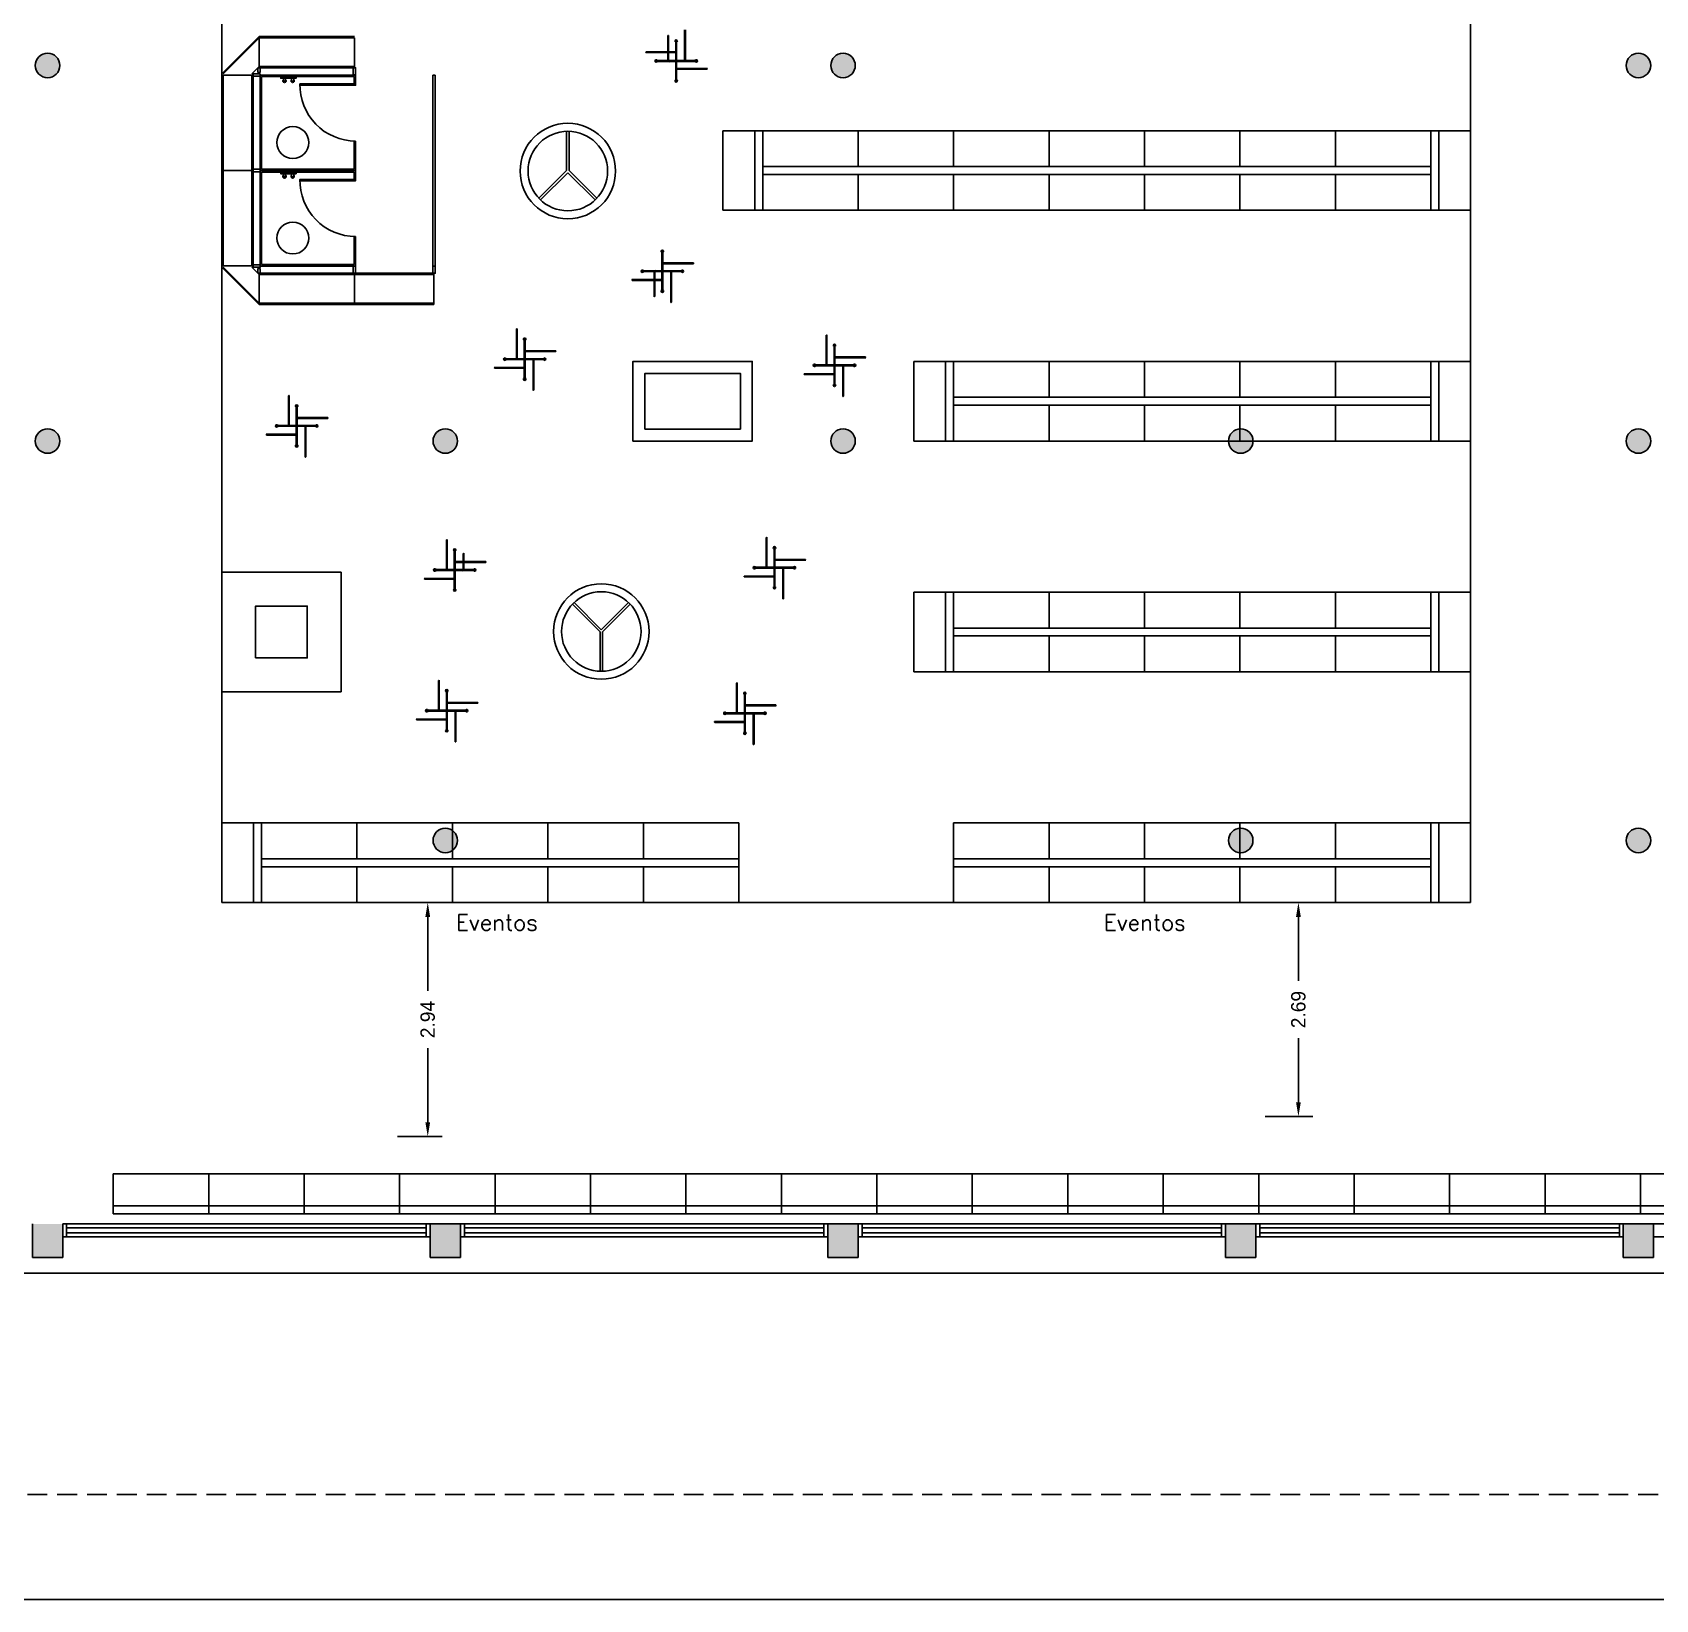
# Model space of a CAD drawing. Header units: metres. Extents: x 95 to 486, y 2972 to 3465.
# Drawn here: x 186.04 to 206.44, y 3355.38 to 3375.08 of the extents above; entities that cross this region are included whole.
import ezdxf

# ---------------------------------------------------------------- set-up
doc = ezdxf.new("R2010")
doc.units = ezdxf.units.M
doc.linetypes.add('HIDDEN', pattern=[0.375, 0.25, -0.125])
for name, color, linetype in [('0_MUROS', 7, 'Continuous'), ('0_PUERTAS-VENTANAS', 3, 'Continuous'), ('C_COTAS', 5, 'Continuous'), ('E_GONDOLAS', 1, 'Continuous'), ('T_TEXTOS', 3, 'Continuous')]:
    doc.layers.add(name, color=color, linetype=linetype)
doc.styles.add('ROMANS', font='romans.shx', dxfattribs={"width": 0.8, "height": 0.15})
doc.dimstyles.new('STANDARD$0', dxfattribs={"dimtxt": 0.2, "dimasz": 0.18, "dimexe": 0.18, "dimexo": 0.0625, "dimgap": 0.09, "dimtad": 0, "dimzin": 0, "dimdsep": 46, "dimtxsty": 'ROMANS', "dimblk": 'OBLIQUE', "dimsah": 1, "dimcen": 0.09, "dimse1": 1, "dimse2": 1, "dimadec": 0, "dimazin": 0, "dimtfac": 1, "dimtofl": 0, "dimtmove": 0, "dimatfit": 3, "dimldrblk": 'OBLIQUE', "dimfxl": 1, "dimtolj": 1, "dimtzin": 0, "dimarcsym": 0})

# ---------------------------------------------------------------- blocks, each defined once
blk = doc.blocks.new('MM1200360')
for p, q in [((-483, 1215), (-483, 15)), ((-105, 1215), (-483, 1215)), ((-465, 1215), (-465, 15)), ((-105, 15), (-105, 1215)), ((-483, 15), (-105, 15))]:
    blk.add_line(p, q)
for points in [[(0, 1200), (-90, 1200), (-90, 1230), (0, 1230)], [(-105, 15), (-90, 15), (-90, 1215), (-105, 1215)], [(0, 0), (-90, 0), (-90, 30), (0, 30)]]:
    blk.add_lwpolyline(points, close=True)
blk = doc.blocks.new('*D278')
at = {"layer": 'C_COTAS', "color": 0, "lineweight": -2, "transparency": 16777216}
for p, q in [((190.628, 3364.144), (191.188, 3364.144)), ((191.008, 3363.964), (191.008, 3363.034)), ((191.008, 3361.384), (191.008, 3362.314)), ((190.628, 3361.204), (191.188, 3361.204))]:
    blk.add_line(p, q, dxfattribs=at)
at = {"layer": 'C_COTAS', "color": 0, "transparency": 16777216}
for points in [[(190.978, 3363.964), (191.038, 3363.964), (191.008, 3364.144)], [(190.978, 3361.384), (191.038, 3361.384), (191.008, 3361.204)]]:
    blk.add_solid(points, dxfattribs=at)
at = {"layer": 'DEFPOINTS', "color": 0, "transparency": 16777216}
for p in [(190.565, 3364.144), (190.565, 3361.204), (191.008, 3361.204)]:
    blk.add_point(p, dxfattribs=at)
at = {"layer": 'C_COTAS', "color": 0, "transparency": 16777216, "insert": (191.008, 3362.674), "char_height": 0.18, "attachment_point": 5, "rotation": 90}
blk.add_mtext('\\A1;2.94', dxfattribs=at)
blk = doc.blocks.new('*D279')
at = {"layer": 'C_COTAS', "color": 0, "lineweight": -2, "transparency": 16777216}
for p, q in [((201.537, 3364.144), (202.134, 3364.144)), ((201.954, 3363.964), (201.954, 3363.159)), ((201.954, 3361.634), (201.954, 3362.439)), ((201.537, 3361.454), (202.134, 3361.454))]:
    blk.add_line(p, q, dxfattribs=at)
at = {"layer": 'C_COTAS', "color": 0, "transparency": 16777216}
for points in [[(201.924, 3363.964), (201.984, 3363.964), (201.954, 3364.144)], [(201.924, 3361.634), (201.984, 3361.634), (201.954, 3361.454)]]:
    blk.add_solid(points, dxfattribs=at)
at = {"layer": 'DEFPOINTS', "color": 0, "transparency": 16777216}
for p in [(201.475, 3364.144), (201.954, 3364.144), (201.475, 3361.454)]:
    blk.add_point(p, dxfattribs=at)
at = {"layer": 'C_COTAS', "color": 0, "transparency": 16777216, "insert": (201.954, 3362.799), "char_height": 0.18, "attachment_point": 5, "rotation": 90}
blk.add_mtext('\\A1;2.69', dxfattribs=at)

msp = doc.modelspace()

# ---------------------------------------------------------------- hatches: boundary and pattern name
at = {"layer": '0_MUROS'}
h = msp.add_hatch(color=256, dxfattribs=at)
h.paths.add_polyline_path([(196.0746, 3374.6645, 1), (196.3826, 3374.6645, 1)])
h.paths.add_polyline_path([(206.0746, 3374.6645, 1), (206.3826, 3374.6645, 1)])
h.paths.add_polyline_path([(206.5086, 3379.7145), (206.1986, 3379.7145), (206.1986, 3379.3845), (206.5086, 3379.3845)])
h = msp.add_hatch(color=256, dxfattribs=at)
h.paths.add_polyline_path([(186.0746, 3369.9445, 1), (186.3826, 3369.9445, 1)])
h.paths.add_polyline_path([(186.0746, 3374.6645, 1), (186.3826, 3374.6645, 1)])
h.paths.add_polyline_path([(191.0746, 3369.9445, 1), (191.3826, 3369.9445, 1)])
h.paths.add_polyline_path([(196.0746, 3369.9445, 1), (196.3826, 3369.9445, 1)])
h = msp.add_hatch(color=256, dxfattribs=at)
h.paths.add_polyline_path([(191.3186, 3365.0494, 0.6113715), (191.0746, 3364.9245, 0.6113715), (191.3186, 3364.7995)])
h.paths.add_polyline_path([(201.2186, 3365.0781, 0.3953067), (201.0746, 3364.9245, 0.3953067), (201.2186, 3364.7708)])
h.paths.add_polyline_path([(191.3186, 3365.0494), (191.3186, 3364.7995, 0.2411787), (191.3826, 3364.9245, 0.2411787)])
h.paths.add_polyline_path([(201.2186, 3365.0781), (201.2186, 3364.7708, 0.4333766), (201.3826, 3364.9245, 0.4333766)])
h.paths.add_polyline_path([(201.3826, 3369.9445), (201.0746, 3369.9445, 1)])
h.paths.add_polyline_path([(206.0746, 3369.9445, 1), (206.3826, 3369.9445, 1)])
h.paths.add_polyline_path([(201.2186, 3370.0981), (201.2186, 3369.9445), (201.3826, 3369.9445, 0.4333766)])
h.paths.add_polyline_path([(206.3826, 3364.9245, 1), (206.0746, 3364.9245, 1)])
h.paths.add_polyline_path([(201.2186, 3370.0981, 0.3953067), (201.0746, 3369.9445), (201.2186, 3369.9445)])
h = msp.add_hatch(color=256, dxfattribs=at)
h.paths.add_polyline_path([(186.4186, 3360.1045), (186.0386, 3360.1045), (186.0386, 3359.6845), (186.4186, 3359.6845)])
h.paths.add_polyline_path([(191.4186, 3360.1045), (191.0386, 3360.1045), (191.0386, 3359.6845), (191.4186, 3359.6845)])
h.paths.add_polyline_path([(196.4186, 3360.1045), (196.0386, 3360.1045), (196.0386, 3359.6845), (196.4186, 3359.6845)])
h.paths.add_polyline_path([(201.4186, 3360.1045), (201.0386, 3360.1045), (201.0386, 3359.6845), (201.4186, 3359.6845)])
h.paths.add_polyline_path([(206.4186, 3360.1045), (206.0386, 3360.1045), (206.0386, 3359.6845), (206.4186, 3359.6845)])

# ---------------------------------------------------------------- linework, layer by layer
at = {"layer": '0_MUROS', "color": 5}
for p, q in [((188.4186, 3382.5445), (188.4186, 3364.1445)), ((204.1186, 3382.5445), (204.1186, 3364.1445)), ((204.1186, 3364.1445), (188.4186, 3364.1445))]:
    msp.add_line(p, q, dxfattribs=at)
at = {"layer": '0_MUROS'}
for p, q in [((186.0386, 3359.6845), (186.0386, 3360.1045)), ((186.4186, 3359.6845), (186.4186, 3360.1045)), ((186.4686, 3359.9445), (186.4686, 3360.1045)), ((190.9886, 3359.9445), (190.9886, 3360.1045)), ((191.0386, 3360.1045), (191.4186, 3360.1045)), ((191.0386, 3359.6845), (191.0386, 3360.1045)), ((191.4186, 3359.6845), (191.4186, 3360.1045)), ((191.4686, 3359.9445), (191.4686, 3360.1045)), ((195.9886, 3359.9445), (195.9886, 3360.1045)), ((196.0386, 3360.1045), (196.4186, 3360.1045)), ((196.0386, 3359.6845), (196.0386, 3360.1045)), ((196.4186, 3359.6845), (196.4186, 3360.1045)), ((196.4686, 3359.9445), (196.4686, 3360.1045)), ((200.9886, 3359.9445), (200.9886, 3360.1045)), ((201.0386, 3360.1045), (201.4186, 3360.1045)), ((201.0386, 3359.6845), (201.0386, 3360.1045)), ((201.4186, 3359.6845), (201.4186, 3360.1045)), ((201.4686, 3359.9445), (201.4686, 3360.1045)), ((205.9886, 3359.9445), (205.9886, 3360.1045)), ((206.0386, 3360.1045), (206.4186, 3360.1045)), ((206.0386, 3359.6845), (206.0386, 3360.1045)), ((206.4186, 3359.6845), (206.4186, 3360.1045)), ((186.0386, 3359.6845), (186.4186, 3359.6845)), ((191.0386, 3359.6845), (191.4186, 3359.6845)), ((196.0386, 3359.6845), (196.4186, 3359.6845)), ((201.0386, 3359.6845), (201.4186, 3359.6845)), ((206.0386, 3359.6845), (206.4186, 3359.6845))]:
    msp.add_line(p, q, dxfattribs=at)
at = {"layer": '0_MUROS', "color": 2}
msp.add_line((171.4886, 3359.4845), (211.1986, 3359.4845), dxfattribs=at)
at = {"layer": '0_MUROS', "color": 2, "linetype": 'HIDDEN'}
msp.add_line((169.8505, 3356.7045), (216.3486, 3356.7045), dxfattribs=at)
at = {"layer": '0_MUROS', "color": 4}
msp.add_line((137.9986, 3355.3845), (234.4086, 3355.3845), dxfattribs=at)
at = {"layer": '0_MUROS'}
for centre in [(186.2286, 3374.6645), (196.2286, 3374.6645), (206.2286, 3374.6645), (186.2286, 3369.9445), (191.2286, 3369.9445), (196.2286, 3369.9445), (201.2286, 3369.9445), (206.2286, 3369.9445), (191.2286, 3364.9245), (201.2286, 3364.9245), (206.2286, 3364.9245)]:
    msp.add_circle(centre, 0.154, dxfattribs=at)
at = {"layer": '0_PUERTAS-VENTANAS'}
for p, q in [((186.4186, 3360.1045), (191.0386, 3360.1045)), ((191.4186, 3360.1045), (196.0386, 3360.1045)), ((196.4186, 3360.1045), (201.0386, 3360.1045)), ((201.4186, 3360.1045), (206.0386, 3360.1045)), ((206.4186, 3360.1045), (211.0386, 3360.1045)), ((186.4186, 3359.9445), (191.0386, 3359.9445)), ((186.4686, 3360.0545), (190.9886, 3360.0545)), ((186.4686, 3359.9945), (190.9886, 3359.9945)), ((191.4186, 3359.9445), (196.0386, 3359.9445)), ((191.4686, 3360.0545), (195.9886, 3360.0545)), ((191.4686, 3359.9945), (195.9886, 3359.9945)), ((196.4186, 3359.9445), (201.0386, 3359.9445)), ((196.4686, 3360.0545), (200.9886, 3360.0545)), ((196.4686, 3359.9945), (200.9886, 3359.9945)), ((201.4186, 3359.9445), (206.0386, 3359.9445)), ((201.4686, 3360.0545), (205.9886, 3360.0545)), ((201.4686, 3359.9945), (205.9886, 3359.9945)), ((206.4186, 3359.9445), (211.0386, 3359.9445))]:
    msp.add_line(p, q, dxfattribs=at)
at = {"layer": 'E_GONDOLAS'}
for p, q in [((188.8866, 3375.0288), (188.4186, 3374.5608)), ((188.8866, 3375.0106), (188.4368, 3374.5608)), ((188.8866, 3375.0288), (190.0866, 3375.0288)), ((188.8866, 3374.6506), (188.8866, 3375.0288)), ((188.8866, 3375.0106), (190.0866, 3375.0106)), ((190.0866, 3374.6358), (190.0866, 3375.0139)), ((194.0265, 3374.7167), (194.0265, 3375.0422)), ((194.0365, 3374.7067), (194.0365, 3375.0394)), ((194.2365, 3375.114), (194.2365, 3374.7367)), ((194.2465, 3375.1113), (194.2465, 3374.7267)), ((193.7492, 3374.8267), (194.1165, 3374.8267)), ((193.7519, 3374.8367), (194.1265, 3374.8367)), ((194.1265, 3374.8367), (194.1265, 3374.9726)), ((194.1265, 3374.7267), (194.1265, 3374.8167)), ((194.1365, 3374.7267), (194.1365, 3374.9726)), ((188.8866, 3374.6506), (188.7968, 3374.5608)), ((188.8716, 3374.6358), (188.8716, 3374.5758)), ((188.9016, 3374.6358), (188.8716, 3374.6358)), ((188.8716, 3374.6058), (188.8716, 3374.6058)), ((190.0866, 3374.6506), (188.8866, 3374.6506)), ((188.9016, 3374.5758), (188.9016, 3374.6358)), ((194.1265, 3374.7267), (193.8806, 3374.7267)), ((194.0265, 3374.7167), (193.8806, 3374.7167)), ((194.1265, 3374.7167), (194.0465, 3374.7167)), ((194.1265, 3374.7267), (194.1365, 3374.7167)), ((194.1365, 3374.7267), (194.1265, 3374.7167)), ((194.1265, 3374.7167), (194.1265, 3374.4708)), ((194.1365, 3374.7267), (194.2265, 3374.7267)), ((194.1365, 3374.7167), (194.3824, 3374.7167)), ((194.1365, 3374.7167), (194.1365, 3374.6367)), ((194.1365, 3374.6167), (194.5211, 3374.6167)), ((194.1365, 3374.6167), (194.1365, 3374.4708)), ((194.1465, 3374.6267), (194.5238, 3374.6267)), ((194.2465, 3374.7267), (194.3824, 3374.7267)), ((188.9016, 3374.5758), (188.8716, 3374.5758)), ((188.9016, 3373.3432), (188.9016, 3374.5432)), ((188.9016, 3374.5432), (190.1016, 3374.5432)), ((188.9016, 3374.5432), (190.1016, 3374.5432)), ((188.9196, 3374.5252), (190.0836, 3374.5252)), ((188.9196, 3373.3612), (188.9196, 3374.5252)), ((190.0836, 3374.5252), (190.0836, 3374.4154)), ((190.0836, 3374.4154), (190.1016, 3374.4154)), ((190.1016, 3374.5432), (190.1016, 3374.4154)), ((191.0716, 3374.5432), (191.1016, 3374.5432)), ((191.0716, 3372.1432), (191.0716, 3374.5432)), ((191.1016, 3372.1432), (191.1016, 3374.5432)), ((192.7543, 3373.3445), (192.7543, 3373.8382)), ((192.7843, 3373.3445), (192.7843, 3373.8382)), ((204.1186, 3373.8445), (194.7186, 3373.8445)), ((194.7186, 3373.8445), (194.7186, 3372.8445)), ((196.4186, 3373.8445), (196.4186, 3373.3945)), ((197.6186, 3373.8445), (197.6186, 3373.3945)), ((198.8186, 3373.8445), (198.8186, 3373.3945)), ((200.0186, 3373.8445), (200.0186, 3373.3945)), ((201.2186, 3373.8445), (201.2186, 3373.3945)), ((202.4186, 3373.8445), (202.4186, 3373.3945)), ((204.1186, 3373.8445), (204.1186, 3372.8445)), ((190.0836, 3373.7154), (190.0836, 3373.3612)), ((190.0836, 3373.7154), (190.1016, 3373.7154)), ((190.1016, 3373.3432), (190.1016, 3373.7154)), ((190.0836, 3373.3612), (188.9196, 3373.3612)), ((188.9016, 3372.1432), (188.9016, 3373.3432)), ((188.9016, 3373.3432), (190.1016, 3373.3432)), ((188.9016, 3373.3432), (190.1016, 3373.3432)), ((188.9016, 3373.3432), (190.1016, 3373.3432)), ((190.1016, 3373.3432), (188.9016, 3373.3432)), ((188.9196, 3373.3252), (190.0836, 3373.3252)), ((188.9196, 3372.1612), (188.9196, 3373.3252)), ((190.0836, 3373.3252), (190.0836, 3373.2154)), ((190.0836, 3373.2154), (190.1016, 3373.2154)), ((190.1016, 3373.3432), (190.1016, 3373.2154)), ((192.7543, 3373.3445), (192.4052, 3372.9953)), ((192.7693, 3373.317), (192.4264, 3372.9741)), ((192.7693, 3373.317), (193.1123, 3372.9741)), ((192.7843, 3373.3445), (193.1335, 3372.9953)), ((196.4186, 3373.2945), (196.4186, 3372.8445)), ((197.6186, 3373.2945), (197.6186, 3372.8445)), ((198.8186, 3373.2945), (198.8186, 3372.8445)), ((200.0186, 3373.2945), (200.0186, 3372.8445)), ((201.2186, 3373.2945), (201.2186, 3372.8445)), ((202.4186, 3373.2945), (202.4186, 3372.8445)), ((204.1186, 3372.8445), (194.7186, 3372.8445)), ((190.0836, 3372.5154), (190.0836, 3372.1612)), ((190.0836, 3372.5154), (190.1016, 3372.5154)), ((190.1016, 3372.1432), (190.1016, 3372.5154)), ((188.9016, 3372.1432), (190.1016, 3372.1432)), ((190.1016, 3372.1432), (188.9016, 3372.1432)), ((190.0836, 3372.1612), (188.9196, 3372.1612)), ((193.9527, 3372.0833), (193.9527, 3372.3292)), ((193.9627, 3372.1833), (193.9627, 3372.3292)), ((193.9627, 3372.1833), (194.3473, 3372.1833)), ((193.9627, 3372.0833), (193.9627, 3372.1633)), ((193.9727, 3372.1733), (194.35, 3372.1733)), ((188.8866, 3371.6602), (188.4186, 3372.1282)), ((188.8866, 3371.6783), (188.4368, 3372.1282)), ((188.8866, 3372.0383), (188.7968, 3372.1282)), ((188.9016, 3372.1132), (188.8716, 3372.1132)), ((188.8716, 3372.0532), (188.8716, 3372.1132)), ((188.8716, 3372.0832), (188.8716, 3372.0832)), ((188.9016, 3372.0532), (188.8716, 3372.0532)), ((190.0866, 3372.0383), (188.8866, 3372.0383)), ((188.8866, 3372.0383), (188.8866, 3371.6602)), ((188.9016, 3372.1132), (188.9016, 3372.0532)), ((191.0866, 3372.0383), (189.8866, 3372.0383)), ((190.0866, 3371.6602), (190.0866, 3372.0383)), ((191.0866, 3371.6602), (191.0866, 3372.0383)), ((193.5754, 3371.9733), (193.9427, 3371.9733)), ((193.5782, 3371.9633), (193.9527, 3371.9633)), ((193.8527, 3372.0833), (193.7068, 3372.0833)), ((193.9527, 3372.0733), (193.7068, 3372.0733)), ((193.8527, 3372.0833), (193.8527, 3371.7579)), ((193.8627, 3372.0933), (193.8627, 3371.7606)), ((193.9527, 3372.0833), (193.8727, 3372.0833)), ((193.9527, 3372.0733), (193.9627, 3372.0833)), ((193.9627, 3372.0733), (193.9527, 3372.0833)), ((193.9527, 3372.0733), (193.9527, 3371.9833)), ((193.9527, 3371.9633), (193.9527, 3371.8274)), ((193.9627, 3372.0833), (194.2087, 3372.0833)), ((193.9627, 3372.0733), (194.0527, 3372.0733)), ((193.9627, 3372.0733), (193.9627, 3371.8274)), ((194.0627, 3371.686), (194.0627, 3372.0633)), ((194.0727, 3372.0733), (194.2087, 3372.0733)), ((194.0727, 3371.6887), (194.0727, 3372.0733)), ((188.8866, 3371.6783), (190.0866, 3371.6783)), ((188.8866, 3371.6602), (190.0866, 3371.6602)), ((190.0866, 3371.6783), (191.0866, 3371.6783)), ((190.0866, 3371.6602), (191.0866, 3371.6602)), ((192.1219, 3370.9783), (192.1219, 3371.3528)), ((192.1319, 3370.9883), (192.1319, 3371.3556)), ((192.2219, 3370.9783), (192.2219, 3371.2242)), ((192.2319, 3371.0783), (192.2319, 3371.2242)), ((196.0166, 3370.901), (196.0166, 3371.2756)), ((196.0266, 3370.911), (196.0266, 3371.2783)), ((196.1166, 3370.901), (196.1166, 3371.1469)), ((196.1266, 3371.001), (196.1266, 3371.1469)), ((192.1219, 3370.9783), (191.976, 3370.9783)), ((192.2219, 3370.9683), (191.976, 3370.9683)), ((192.2219, 3370.9783), (192.1419, 3370.9783)), ((192.2219, 3370.9683), (192.2319, 3370.9783)), ((192.2319, 3370.9683), (192.2219, 3370.9783)), ((192.2219, 3370.9683), (192.2219, 3370.8783)), ((192.2319, 3371.0783), (192.6165, 3371.0783)), ((192.2319, 3370.9783), (192.2319, 3371.0583)), ((192.2319, 3370.9783), (192.4778, 3370.9783)), ((192.2319, 3370.9683), (192.3219, 3370.9683)), ((192.2319, 3370.9683), (192.2319, 3370.7224)), ((192.2419, 3371.0683), (192.6192, 3371.0683)), ((192.3319, 3370.581), (192.3319, 3370.9583)), ((192.3419, 3370.9683), (192.4778, 3370.9683)), ((192.3419, 3370.5837), (192.3419, 3370.9683)), ((196.1266, 3371.001), (196.5112, 3371.001)), ((196.1266, 3370.901), (196.1266, 3370.981)), ((196.1366, 3370.991), (196.5139, 3370.991)), ((197.1186, 3370.9445), (197.1186, 3369.9445)), ((204.1186, 3370.9445), (197.1186, 3370.9445)), ((197.1186, 3370.9445), (197.1186, 3369.9445)), ((198.8186, 3370.9445), (198.8186, 3370.4945)), ((200.0186, 3370.9445), (200.0186, 3370.4945)), ((201.2186, 3370.9445), (201.2186, 3370.4945)), ((202.4186, 3370.9445), (202.4186, 3370.4945)), ((204.1186, 3370.9445), (204.1186, 3369.9445)), ((191.8446, 3370.8683), (192.2119, 3370.8683)), ((191.8474, 3370.8583), (192.2219, 3370.8583)), ((192.2219, 3370.8583), (192.2219, 3370.7224)), ((195.7393, 3370.791), (196.1066, 3370.791)), ((195.7421, 3370.781), (196.1166, 3370.781)), ((196.0166, 3370.901), (195.8707, 3370.901)), ((196.1166, 3370.891), (195.8707, 3370.891)), ((196.1166, 3370.901), (196.0366, 3370.901)), ((196.1166, 3370.891), (196.1266, 3370.901)), ((196.1266, 3370.891), (196.1166, 3370.901)), ((196.1166, 3370.891), (196.1166, 3370.801)), ((196.1166, 3370.781), (196.1166, 3370.6451)), ((196.1266, 3370.901), (196.3725, 3370.901)), ((196.1266, 3370.891), (196.2166, 3370.891)), ((196.1266, 3370.891), (196.1266, 3370.6451)), ((196.2266, 3370.5037), (196.2266, 3370.881)), ((196.2366, 3370.891), (196.3725, 3370.891)), ((196.2366, 3370.5064), (196.2366, 3370.891)), ((189.2555, 3370.1395), (189.2555, 3370.5141)), ((189.2655, 3370.1495), (189.2655, 3370.5168)), ((189.3555, 3370.1395), (189.3555, 3370.3854)), ((189.3655, 3370.2395), (189.3655, 3370.3854)), ((198.8186, 3370.3945), (198.8186, 3369.9445)), ((200.0186, 3370.3945), (200.0186, 3369.9445)), ((201.2186, 3370.3945), (201.2186, 3369.9445)), ((202.4186, 3370.3945), (202.4186, 3369.9445)), ((189.2555, 3370.1395), (189.1096, 3370.1395)), ((189.3555, 3370.1295), (189.1096, 3370.1295)), ((189.3555, 3370.1395), (189.2755, 3370.1395)), ((189.3555, 3370.1295), (189.3655, 3370.1395)), ((189.3655, 3370.1295), (189.3555, 3370.1395)), ((189.3555, 3370.1295), (189.3555, 3370.0395)), ((189.3655, 3370.2395), (189.7501, 3370.2395)), ((189.3655, 3370.1395), (189.3655, 3370.2195)), ((189.3655, 3370.1395), (189.6114, 3370.1395)), ((189.3655, 3370.1295), (189.4555, 3370.1295)), ((189.3655, 3370.1295), (189.3655, 3369.8836)), ((189.3755, 3370.2295), (189.7528, 3370.2295)), ((189.4655, 3369.7422), (189.4655, 3370.1195)), ((189.4755, 3370.1295), (189.6114, 3370.1295)), ((189.4755, 3369.7449), (189.4755, 3370.1295)), ((188.9782, 3370.0295), (189.3455, 3370.0295)), ((188.9809, 3370.0195), (189.3555, 3370.0195)), ((189.3555, 3370.0195), (189.3555, 3369.8836)), ((204.1186, 3369.9445), (197.1186, 3369.9445)), ((191.242, 3368.3286), (191.242, 3368.7032)), ((191.252, 3368.3386), (191.252, 3368.7059)), ((195.2622, 3368.3575), (195.2622, 3368.7321)), ((195.2722, 3368.3675), (195.2722, 3368.7348)), ((191.342, 3368.3286), (191.342, 3368.5745)), ((191.352, 3368.4286), (191.352, 3368.5745)), ((191.452, 3368.5313), (191.452, 3368.3086)), ((191.462, 3368.534), (191.462, 3368.3186)), ((195.3622, 3368.3575), (195.3622, 3368.6034)), ((195.3722, 3368.4575), (195.3722, 3368.6034)), ((195.3722, 3368.4575), (195.7568, 3368.4575)), ((191.242, 3368.3286), (191.0961, 3368.3286)), ((191.342, 3368.3186), (191.0961, 3368.3186)), ((191.342, 3368.3286), (191.262, 3368.3286)), ((191.342, 3368.3186), (191.352, 3368.3286)), ((191.352, 3368.3186), (191.342, 3368.3286)), ((191.342, 3368.3186), (191.342, 3368.2286)), ((191.352, 3368.4286), (191.7366, 3368.4286)), ((191.352, 3368.3286), (191.352, 3368.4086)), ((191.352, 3368.3286), (191.5979, 3368.3286)), ((191.352, 3368.3186), (191.442, 3368.3186)), ((191.352, 3368.3186), (191.352, 3368.0727)), ((191.362, 3368.4186), (191.7393, 3368.4186)), ((191.462, 3368.3186), (191.5979, 3368.3186)), ((195.2622, 3368.3575), (195.1163, 3368.3575)), ((195.3622, 3368.3475), (195.1163, 3368.3475)), ((195.3622, 3368.3575), (195.2822, 3368.3575)), ((195.3622, 3368.3475), (195.3722, 3368.3575)), ((195.3722, 3368.3475), (195.3622, 3368.3575)), ((195.3622, 3368.3475), (195.3622, 3368.2575)), ((195.3722, 3368.3575), (195.3722, 3368.4375)), ((195.3722, 3368.3575), (195.6181, 3368.3575)), ((195.3722, 3368.3475), (195.4622, 3368.3475)), ((195.3722, 3368.3475), (195.3722, 3368.1016)), ((195.3822, 3368.4475), (195.7595, 3368.4475)), ((195.4722, 3367.9602), (195.4722, 3368.3375)), ((195.4822, 3368.3475), (195.6181, 3368.3475)), ((195.4822, 3367.9629), (195.4822, 3368.3475)), ((190.9647, 3368.2186), (191.332, 3368.2186)), ((190.9675, 3368.2086), (191.342, 3368.2086)), ((191.342, 3368.2086), (191.342, 3368.0727)), ((194.9849, 3368.2475), (195.3522, 3368.2475)), ((194.9876, 3368.2375), (195.3622, 3368.2375)), ((195.3622, 3368.2375), (195.3622, 3368.1016)), ((193.1751, 3367.5445), (192.8259, 3367.8936)), ((193.1901, 3367.5719), (192.8472, 3367.9148)), ((193.1901, 3367.5719), (193.5331, 3367.9148)), ((193.2051, 3367.5445), (193.5543, 3367.8936)), ((197.1186, 3368.0445), (197.1186, 3367.0445)), ((204.1186, 3368.0445), (197.1186, 3368.0445)), ((197.1186, 3368.0445), (197.1186, 3367.0445)), ((198.8186, 3368.0445), (198.8186, 3367.5945)), ((200.0186, 3368.0445), (200.0186, 3367.5945)), ((201.2186, 3368.0445), (201.2186, 3367.5945)), ((202.4186, 3368.0445), (202.4186, 3367.5945)), ((204.1186, 3368.0445), (204.1186, 3367.0445)), ((193.1751, 3367.5445), (193.1751, 3367.0507)), ((193.2051, 3367.5445), (193.2051, 3367.0507)), ((198.8186, 3367.4945), (198.8186, 3367.0445)), ((200.0186, 3367.4945), (200.0186, 3367.0445)), ((201.2186, 3367.4945), (201.2186, 3367.0445)), ((202.4186, 3367.4945), (202.4186, 3367.0445)), ((204.1186, 3367.0445), (197.1186, 3367.0445)), ((191.1418, 3366.5603), (191.1418, 3366.9349)), ((191.1518, 3366.5703), (191.1518, 3366.9376)), ((194.8898, 3366.528), (194.8898, 3366.9026)), ((194.8998, 3366.538), (194.8998, 3366.9053)), ((191.2418, 3366.5603), (191.2418, 3366.8062)), ((191.2518, 3366.6603), (191.2518, 3366.8062)), ((191.2518, 3366.6603), (191.6364, 3366.6603)), ((191.2518, 3366.5603), (191.2518, 3366.6403)), ((191.2618, 3366.6503), (191.6391, 3366.6503)), ((194.9898, 3366.528), (194.9898, 3366.774)), ((194.9998, 3366.628), (194.9998, 3366.774)), ((194.9998, 3366.628), (195.3843, 3366.628)), ((190.8645, 3366.4503), (191.2318, 3366.4503)), ((190.8672, 3366.4403), (191.2418, 3366.4403)), ((191.1418, 3366.5603), (190.9959, 3366.5603)), ((191.2418, 3366.5503), (190.9959, 3366.5503)), ((191.2418, 3366.5603), (191.1618, 3366.5603)), ((191.2418, 3366.5503), (191.2518, 3366.5603)), ((191.2518, 3366.5503), (191.2418, 3366.5603)), ((191.2418, 3366.5503), (191.2418, 3366.4603)), ((191.2418, 3366.4403), (191.2418, 3366.3044)), ((191.2518, 3366.5603), (191.4977, 3366.5603)), ((191.2518, 3366.5503), (191.3418, 3366.5503)), ((191.2518, 3366.5503), (191.2518, 3366.3044)), ((191.3518, 3366.163), (191.3518, 3366.5403)), ((191.3618, 3366.5503), (191.4977, 3366.5503)), ((191.3618, 3366.1658), (191.3618, 3366.5503)), ((194.6125, 3366.418), (194.9798, 3366.418)), ((194.8898, 3366.528), (194.7439, 3366.528)), ((194.9898, 3366.518), (194.7439, 3366.518)), ((194.9898, 3366.528), (194.9098, 3366.528)), ((194.9998, 3366.518), (194.9898, 3366.528)), ((194.9898, 3366.518), (194.9998, 3366.528)), ((194.9898, 3366.518), (194.9898, 3366.428)), ((194.9998, 3366.528), (194.9998, 3366.608)), ((194.9998, 3366.528), (195.2457, 3366.528)), ((194.9998, 3366.518), (194.9998, 3366.2721)), ((194.9998, 3366.518), (195.0898, 3366.518)), ((195.0098, 3366.618), (195.3871, 3366.618)), ((195.0998, 3366.1308), (195.0998, 3366.508)), ((195.1098, 3366.1335), (195.1098, 3366.518)), ((195.1098, 3366.518), (195.2457, 3366.518)), ((194.6152, 3366.408), (194.9898, 3366.408)), ((194.9898, 3366.408), (194.9898, 3366.2721)), ((194.9186, 3365.1445), (188.4186, 3365.1445)), ((188.4186, 3365.1445), (188.4186, 3364.1445)), ((190.1186, 3365.1445), (190.1186, 3364.6945)), ((191.3186, 3365.1445), (191.3186, 3364.6945)), ((192.5186, 3365.1445), (192.5186, 3364.6945)), ((193.7186, 3365.1445), (193.7186, 3364.6945)), ((194.9186, 3365.1445), (194.9186, 3364.1445)), ((197.6186, 3365.1445), (197.6186, 3364.1445)), ((204.1186, 3365.1445), (197.6186, 3365.1445)), ((197.6186, 3365.1445), (197.6186, 3364.1445)), ((198.8186, 3365.1445), (198.8186, 3364.6945)), ((200.0186, 3365.1445), (200.0186, 3364.6945)), ((201.2186, 3365.1445), (201.2186, 3364.6945)), ((202.4186, 3365.1445), (202.4186, 3364.6945)), ((204.1186, 3365.1445), (204.1186, 3364.1445)), ((190.1186, 3364.5945), (190.1186, 3364.1445)), ((191.3186, 3364.5945), (191.3186, 3364.1445)), ((192.5186, 3364.5945), (192.5186, 3364.1445)), ((193.7186, 3364.5945), (193.7186, 3364.1445)), ((198.8186, 3364.5945), (198.8186, 3364.1445)), ((200.0186, 3364.5945), (200.0186, 3364.1445)), ((201.2186, 3364.5945), (201.2186, 3364.1445)), ((202.4186, 3364.5945), (202.4186, 3364.1445)), ((194.9186, 3364.1445), (188.4186, 3364.1445)), ((204.1186, 3364.1445), (197.6186, 3364.1445)), ((196.6543, 3360.7329), (187.0543, 3360.7329)), ((187.0543, 3360.2329), (187.0543, 3360.7329)), ((188.2543, 3360.2329), (188.2543, 3360.7329)), ((189.4543, 3360.2329), (189.4543, 3360.7329)), ((190.6543, 3360.2329), (190.6543, 3360.7329)), ((191.8543, 3360.2329), (191.8543, 3360.7329)), ((193.0543, 3360.2329), (193.0543, 3360.7329)), ((194.2543, 3360.2329), (194.2543, 3360.7329)), ((211.0543, 3360.7329), (195.4543, 3360.7329)), ((195.4543, 3360.2329), (195.4543, 3360.7329)), ((195.4543, 3360.2329), (195.4543, 3360.7329)), ((196.6543, 3360.2329), (196.6543, 3360.7329)), ((196.6543, 3360.2329), (196.6543, 3360.7329)), ((197.8543, 3360.2329), (197.8543, 3360.7329)), ((199.0543, 3360.2329), (199.0543, 3360.7329)), ((200.2543, 3360.2329), (200.2543, 3360.7329)), ((201.4543, 3360.2329), (201.4543, 3360.7329)), ((202.6543, 3360.2329), (202.6543, 3360.7329)), ((203.8543, 3360.2329), (203.8543, 3360.7329)), ((205.0543, 3360.2329), (205.0543, 3360.7329)), ((206.2543, 3360.2329), (206.2543, 3360.7329)), ((196.6543, 3360.3329), (187.0543, 3360.3329)), ((211.0543, 3360.3329), (195.4543, 3360.3329)), ((196.6543, 3360.2329), (187.0543, 3360.2329)), ((211.0543, 3360.2329), (195.4543, 3360.2329))]:
    msp.add_line(p, q, dxfattribs=at)
at = {"layer": 'E_GONDOLAS', "color": 3}
for p, q in [((195.1186, 3373.8445), (195.1186, 3372.8445)), ((195.2186, 3373.8445), (195.2186, 3372.8445)), ((203.6186, 3373.8445), (203.6186, 3372.8445)), ((203.7186, 3373.8445), (203.7186, 3372.8445)), ((203.6186, 3373.3945), (195.2186, 3373.3945)), ((203.6186, 3373.2945), (195.2186, 3373.2945)), ((197.5186, 3370.9445), (197.5186, 3369.9445)), ((197.6186, 3370.9445), (197.6186, 3369.9445)), ((203.6186, 3370.9445), (203.6186, 3369.9445)), ((203.7186, 3370.9445), (203.7186, 3369.9445)), ((203.6186, 3370.4945), (197.6186, 3370.4945)), ((203.6186, 3370.3945), (197.6186, 3370.3945)), ((197.5186, 3368.0445), (197.5186, 3367.0445)), ((197.6186, 3368.0445), (197.6186, 3367.0445)), ((203.6186, 3368.0445), (203.6186, 3367.0445)), ((203.7186, 3368.0445), (203.7186, 3367.0445)), ((203.6186, 3367.5945), (197.6186, 3367.5945)), ((203.6186, 3367.4945), (197.6186, 3367.4945)), ((188.8186, 3365.1445), (188.8186, 3364.1445)), ((188.9186, 3365.1445), (188.9186, 3364.1445)), ((194.9186, 3365.1445), (194.9186, 3364.1445)), ((197.6186, 3365.1445), (197.6186, 3364.1445)), ((203.6186, 3365.1445), (203.6186, 3364.1445)), ((203.7186, 3365.1445), (203.7186, 3364.1445)), ((194.9186, 3364.6945), (188.9186, 3364.6945)), ((194.9186, 3364.5945), (188.9186, 3364.5945)), ((203.6186, 3364.6945), (197.6186, 3364.6945)), ((203.6186, 3364.5945), (197.6186, 3364.5945))]:
    msp.add_line(p, q, dxfattribs=at)
at = {"layer": 'E_GONDOLAS'}
for points in [[(190.0866, 3374.6506), (190.0866, 3374.6358), (188.8866, 3374.6358), (188.8866, 3374.6506)], [(190.1016, 3374.5458), (190.1016, 3374.6358), (190.0716, 3374.6358), (190.0716, 3374.5458)], [(189.1606, 3374.5252), (189.3527, 3374.5252), (189.3527, 3374.5045), (189.1606, 3374.5045)], [(189.1942, 3374.5045), (189.2204, 3374.5045), (189.2204, 3374.467), (189.1942, 3374.467)], [(189.2967, 3374.5045), (189.3228, 3374.5045), (189.3228, 3374.467), (189.2967, 3374.467)], [(190.1016, 3374.4334), (189.4016, 3374.4334), (189.4016, 3374.4154), (190.1016, 3374.4154)], [(189.1606, 3373.3252), (189.3527, 3373.3252), (189.3527, 3373.3045), (189.1606, 3373.3045)], [(189.1942, 3373.3045), (189.2204, 3373.3045), (189.2204, 3373.267), (189.1942, 3373.267)], [(189.2967, 3373.3045), (189.3228, 3373.3045), (189.3228, 3373.267), (189.2967, 3373.267)], [(190.1016, 3373.2334), (189.4016, 3373.2334), (189.4016, 3373.2154), (190.1016, 3373.2154)], [(190.1016, 3372.1432), (190.1016, 3372.0532), (190.0716, 3372.0532), (190.0716, 3372.1432)], [(191.1016, 3372.1432), (191.1016, 3372.0532), (191.0716, 3372.0532), (191.0716, 3372.1432)], [(190.0866, 3372.0383), (190.0866, 3372.0532), (188.8866, 3372.0532), (188.8866, 3372.0383)], [(191.0866, 3372.0383), (191.0866, 3372.0532), (189.8866, 3372.0532), (189.8866, 3372.0383)], [(193.588, 3369.9445), (195.088, 3369.9445), (195.088, 3370.9445), (193.588, 3370.9445)], [(193.738, 3370.0945), (194.938, 3370.0945), (194.938, 3370.7945), (193.738, 3370.7945)], [(188.4186, 3366.7945), (189.9186, 3366.7945), (189.9186, 3368.2945), (188.4186, 3368.2945)], [(188.8436, 3367.2195), (189.4936, 3367.2195), (189.4936, 3367.8695), (188.8436, 3367.8695)]]:
    msp.add_lwpolyline(points, close=True, dxfattribs=at)
for centre, radius in [((189.312, 3373.6959), 0.2), ((192.7693, 3373.3382), 0.6), ((192.7693, 3373.3382), 0.5), ((189.312, 3372.4959), 0.2), ((193.1901, 3367.5507), 0.6), ((193.1901, 3367.5507), 0.5)]:
    msp.add_circle(centre, radius, dxfattribs=at)
for centre, radius, start, end in [((194.1365, 3375.4267), 0.4, 254.03799, 255.52249), ((194.1315, 3374.9727), 0.0152, 289.16494, 250.83506), ((194.1365, 3374.7267), 0.4, 164.03799, 165.52249), ((194.1165, 3374.8167), 0.01, 360, 90), ((194.1315, 3374.7217), 0.251, 88.85836, 91.14164), ((194.1265, 3374.8267), 0.01, 360, 90), ((193.8805, 3374.7217), 0.0152, 19.16494, 340.83506), ((194.1315, 3374.7217), 0.251, 178.85836, 181.14164), ((194.0365, 3374.7167), 0.01, 90, 180), ((194.0465, 3374.7067), 0.01, 90, 180), ((194.1365, 3374.6267), 0.01, 180, 270), ((194.1465, 3374.6367), 0.01, 180, 270), ((194.2265, 3374.7367), 0.01, 270, 0), ((194.2365, 3374.7267), 0.01, 270, 0), ((194.3825, 3374.7217), 0.0152, 199.16494, 160.83506), ((194.1315, 3374.7217), 0.251, 358.85836, 1.14164), ((194.1365, 3374.7267), 0.4, 344.03799, 345.52249), ((189.2072, 3374.4696), 0.0204, 129.3134, 49.62639), ((189.3096, 3374.4696), 0.0204, 129.3134, 49.62639), ((190.1016, 3374.4154), 0.7, 178.52652, 270), ((194.1315, 3374.4708), 0.0152, 109.16494, 70.83506), ((194.1315, 3374.7217), 0.251, 268.85836, 271.14164), ((189.2072, 3373.2696), 0.0204, 129.3134, 49.62639), ((189.3096, 3373.2696), 0.0204, 129.3134, 49.62639), ((190.1016, 3373.2154), 0.7, 178.52652, 270), ((193.9577, 3372.3292), 0.0152, 289.16494, 250.83506), ((193.9577, 3372.0783), 0.251, 88.85836, 91.14164), ((193.9627, 3372.1733), 0.01, 90, 180), ((193.9727, 3372.1633), 0.01, 90, 180), ((193.9627, 3372.0733), 0.4, 14.47751, 15.96201), ((193.9627, 3372.0733), 0.4, 194.47751, 195.96201), ((193.7068, 3372.0783), 0.0152, 19.16494, 340.83506), ((193.9577, 3372.0783), 0.251, 178.85836, 181.14164), ((193.8627, 3372.0833), 0.01, 180, 270), ((193.8727, 3372.0933), 0.01, 180, 270), ((193.9427, 3371.9833), 0.01, 270, 0), ((193.9527, 3371.9733), 0.01, 270, 0), ((194.0527, 3372.0633), 0.01, 0, 90), ((194.0627, 3372.0733), 0.01, 0, 90), ((194.2087, 3372.0783), 0.0152, 199.16494, 160.83506), ((193.9577, 3372.0783), 0.251, 358.85836, 1.14164), ((193.9627, 3371.3733), 0.4, 104.47751, 105.96201), ((193.9577, 3371.8273), 0.0152, 109.16494, 70.83506), ((193.9577, 3372.0783), 0.251, 268.85836, 271.14164), ((193.9627, 3372.0733), 0.4, 284.47751, 285.96201), ((192.2319, 3370.9683), 0.4, 104.47751, 105.96201), ((192.2269, 3371.2242), 0.0152, 289.16494, 250.83506), ((192.2269, 3370.9733), 0.251, 88.85836, 91.14164), ((196.1266, 3370.891), 0.4, 104.47751, 105.96201), ((196.1216, 3371.147), 0.0152, 289.16494, 250.83506), ((196.1216, 3370.896), 0.251, 88.85836, 91.14164), ((191.976, 3370.9733), 0.0152, 19.16494, 340.83506), ((192.2269, 3370.9733), 0.251, 178.85836, 181.14164), ((192.1319, 3370.9783), 0.01, 180, 270), ((192.1419, 3370.9883), 0.01, 180, 270), ((192.2319, 3371.0683), 0.01, 90, 180), ((192.2419, 3371.0583), 0.01, 90, 180), ((192.3219, 3370.9583), 0.01, 0, 90), ((192.3319, 3370.9683), 0.01, 0, 90), ((192.4779, 3370.9733), 0.0152, 199.16494, 160.83506), ((192.2269, 3370.9733), 0.251, 358.85836, 1.14164), ((192.2319, 3370.9683), 0.4, 14.47751, 15.96201), ((195.8707, 3370.896), 0.0152, 19.16494, 340.83506), ((196.0366, 3370.911), 0.01, 180, 270), ((196.1266, 3370.991), 0.01, 90, 180), ((196.1366, 3370.981), 0.01, 90, 180), ((196.3726, 3370.896), 0.0152, 199.16494, 160.83506), ((196.1266, 3370.891), 0.4, 14.47751, 15.96201), ((192.2319, 3370.9683), 0.4, 194.47751, 195.96201), ((192.2269, 3370.7223), 0.0152, 109.16494, 70.83506), ((192.2119, 3370.8783), 0.01, 270, 0), ((192.2219, 3370.8683), 0.01, 270, 0), ((192.2269, 3370.9733), 0.251, 268.85836, 271.14164), ((196.1266, 3370.891), 0.4, 194.47751, 195.96201), ((196.1216, 3370.896), 0.251, 178.85836, 181.14164), ((196.0266, 3370.901), 0.01, 180, 270), ((196.1066, 3370.801), 0.01, 270, 0), ((196.1166, 3370.791), 0.01, 270, 0), ((196.2166, 3370.881), 0.01, 0, 90), ((196.2266, 3370.891), 0.01, 0, 90), ((196.1216, 3370.896), 0.251, 358.85836, 1.14164), ((189.3655, 3370.1295), 0.4, 104.47751, 105.96201), ((192.2319, 3370.9683), 0.4, 284.47751, 285.96201), ((196.1216, 3370.6451), 0.0152, 109.16494, 70.83506), ((196.1216, 3370.896), 0.251, 268.85836, 271.14164), ((196.1266, 3370.891), 0.4, 284.47751, 285.96201), ((189.3605, 3370.3855), 0.0152, 289.16494, 250.83506), ((189.3605, 3370.1345), 0.251, 88.85836, 91.14164), ((189.1095, 3370.1345), 0.0152, 19.16494, 340.83506), ((189.3605, 3370.1345), 0.251, 178.85836, 181.14164), ((189.2655, 3370.1395), 0.01, 180, 270), ((189.2755, 3370.1495), 0.01, 180, 270), ((189.3655, 3370.2295), 0.01, 90, 180), ((189.3755, 3370.2195), 0.01, 90, 180), ((189.4555, 3370.1195), 0.01, 0, 90), ((189.4655, 3370.1295), 0.01, 0, 90), ((189.6114, 3370.1345), 0.0152, 199.16494, 160.83506), ((189.3605, 3370.1345), 0.251, 358.85836, 1.14164), ((189.3655, 3370.1295), 0.4, 14.47751, 15.96201), ((189.3655, 3370.1295), 0.4, 194.47751, 195.96201), ((189.3605, 3369.8836), 0.0152, 109.16494, 70.83506), ((189.3455, 3370.0395), 0.01, 270, 0), ((189.3555, 3370.0295), 0.01, 270, 0), ((189.3605, 3370.1345), 0.251, 268.85836, 271.14164), ((189.3655, 3370.1295), 0.4, 284.47751, 285.96201), ((191.352, 3368.3186), 0.4, 104.47751, 105.96201), ((195.3722, 3368.3475), 0.4, 104.47751, 105.96201), ((191.347, 3368.5746), 0.0152, 289.16494, 250.83506), ((191.347, 3368.3236), 0.251, 88.85836, 91.14164), ((191.352, 3368.9186), 0.4, 284.47751, 285.96201), ((195.3672, 3368.6034), 0.0152, 289.16494, 250.83506), ((195.3672, 3368.3525), 0.251, 88.85836, 91.14164), ((195.3722, 3368.4475), 0.01, 90, 180), ((195.3722, 3368.3475), 0.4, 14.47751, 15.96201), ((191.0961, 3368.3236), 0.0152, 19.16494, 340.83506), ((191.347, 3368.3236), 0.251, 178.85836, 181.14164), ((191.252, 3368.3286), 0.01, 180, 270), ((191.262, 3368.3386), 0.01, 180, 270), ((191.352, 3368.4186), 0.01, 90, 180), ((191.362, 3368.4086), 0.01, 90, 180), ((191.442, 3368.3086), 0.01, 0, 90), ((191.452, 3368.3186), 0.01, 0, 90), ((191.598, 3368.3236), 0.0152, 199.16494, 160.83506), ((191.347, 3368.3236), 0.251, 358.85836, 1.14164), ((191.352, 3368.3186), 0.4, 14.47751, 15.96201), ((195.1162, 3368.3525), 0.0152, 19.16494, 340.83506), ((195.3672, 3368.3525), 0.251, 178.85836, 181.14164), ((195.2722, 3368.3575), 0.01, 180, 270), ((195.2822, 3368.3675), 0.01, 180, 270), ((195.3522, 3368.2575), 0.01, 270, 0), ((195.3822, 3368.4375), 0.01, 90, 180), ((195.4622, 3368.3375), 0.01, 0, 90), ((195.4722, 3368.3475), 0.01, 0, 90), ((195.6181, 3368.3525), 0.0152, 199.16494, 160.83506), ((195.3672, 3368.3525), 0.251, 358.85836, 1.14164), ((191.352, 3368.3186), 0.4, 194.47751, 195.96201), ((191.347, 3368.0727), 0.0152, 109.16494, 70.83506), ((191.332, 3368.2286), 0.01, 270, 0), ((191.342, 3368.2186), 0.01, 270, 0), ((191.347, 3368.3236), 0.251, 268.85836, 271.14164), ((195.3722, 3368.3475), 0.4, 194.47751, 195.96201), ((195.3672, 3368.1015), 0.0152, 109.16494, 70.83506), ((195.3622, 3368.2475), 0.01, 270, 0), ((195.3672, 3368.3525), 0.251, 268.85836, 271.14164), ((195.3722, 3368.3475), 0.4, 284.47751, 285.96201), ((191.2518, 3366.5503), 0.4, 104.47751, 105.96201), ((194.9998, 3366.518), 0.4, 104.47751, 105.96201), ((191.2468, 3366.8063), 0.0152, 289.16494, 250.83506), ((191.2468, 3366.5553), 0.251, 88.85836, 91.14164), ((191.2518, 3366.6503), 0.01, 90, 180), ((191.2618, 3366.6403), 0.01, 90, 180), ((191.2518, 3366.5503), 0.4, 14.47751, 15.96201), ((194.9948, 3366.774), 0.0152, 289.16494, 250.83506), ((194.9948, 3366.523), 0.251, 88.85836, 91.14164), ((194.9998, 3366.618), 0.01, 90, 180), ((194.9998, 3366.518), 0.4, 14.47751, 15.96201), ((191.2518, 3366.5503), 0.4, 194.47751, 195.96201), ((190.9958, 3366.5553), 0.0152, 19.16494, 340.83506), ((191.2468, 3366.5553), 0.251, 178.85836, 181.14164), ((191.1518, 3366.5603), 0.01, 180, 270), ((191.1618, 3366.5703), 0.01, 180, 270), ((191.2318, 3366.4603), 0.01, 270, 0), ((191.2418, 3366.4503), 0.01, 270, 0), ((191.3418, 3366.5403), 0.01, 0, 90), ((191.3518, 3366.5503), 0.01, 0, 90), ((191.4977, 3366.5553), 0.0152, 199.16494, 160.83506), ((191.2468, 3366.5553), 0.251, 358.85836, 1.14164), ((194.9998, 3366.518), 0.4, 194.47751, 195.96201), ((194.7438, 3366.523), 0.0152, 19.16494, 340.83506), ((194.9948, 3366.523), 0.251, 178.85836, 181.14164), ((194.8998, 3366.528), 0.01, 180, 270), ((194.9098, 3366.538), 0.01, 180, 270), ((194.9798, 3366.428), 0.01, 270, 0), ((194.9898, 3366.418), 0.01, 270, 0), ((195.0098, 3366.608), 0.01, 90, 180), ((195.0898, 3366.508), 0.01, 0, 90), ((195.0998, 3366.518), 0.01, 0, 90), ((195.2457, 3366.523), 0.0152, 199.16494, 160.83506), ((194.9948, 3366.523), 0.251, 358.85836, 1.14164), ((191.2468, 3366.3044), 0.0152, 109.16494, 70.83506), ((191.2468, 3366.5553), 0.251, 268.85836, 271.14164), ((194.9948, 3366.2721), 0.0152, 109.16494, 70.83506), ((194.9948, 3366.523), 0.251, 268.85836, 271.14164), ((191.2518, 3366.5503), 0.4, 284.47751, 285.96201), ((194.9998, 3366.518), 0.4, 284.47751, 285.96201)]:
    msp.add_arc(centre, radius, start, end, dxfattribs=at)

# ---------------------------------------------------------------- block references
at = {"layer": 'E_GONDOLAS', "xscale": -0.0009999999999763531, "yscale": 0.0009999999999763531, "zscale": 0.0009999999999998899, "rotation": 180}
for p in [(188.9016, 3374.5595), (188.9016, 3373.3595)]:
    msp.add_blockref('MM1200360', p, dxfattribs=at)

# ---------------------------------------------------------------- texts
at = {"layer": 'T_TEXTOS', "style": 'ROMANS'}
for p in [(191.3629, 3363.7926), (199.5083, 3363.7926)]:
    msp.add_text('Eventos', height=0.2, dxfattribs=at).set_placement(p)

# ---------------------------------------------------------------- dimensions: what is measured, and where the dimension line sits
at = {"layer": 'C_COTAS'}
for base, p1, p2, picture, middle in [((191.0076, 3361.2045), (190.5653, 3364.1445), (190.5653, 3361.2045), '*D278', (191.0076, 3362.6745)), ((201.9542, 3364.1445), (201.4747, 3361.4545), (201.4747, 3364.1445), '*D279', (201.9542, 3362.7995))]:
    dim = msp.add_linear_dim(base=base, p1=p1, p2=p2, angle=90, dimstyle='STANDARD$0', override={"dimtxt": 0.18, "dimtxsty": 'Standard', "dimsah": 0, "dimse1": 0, "dimse2": 0}, dxfattribs=at)
    dim.commit()
    dim.dimension.update_dxf_attribs({"geometry": picture, "text_midpoint": middle})

doc.saveas('drawing.dxf')
